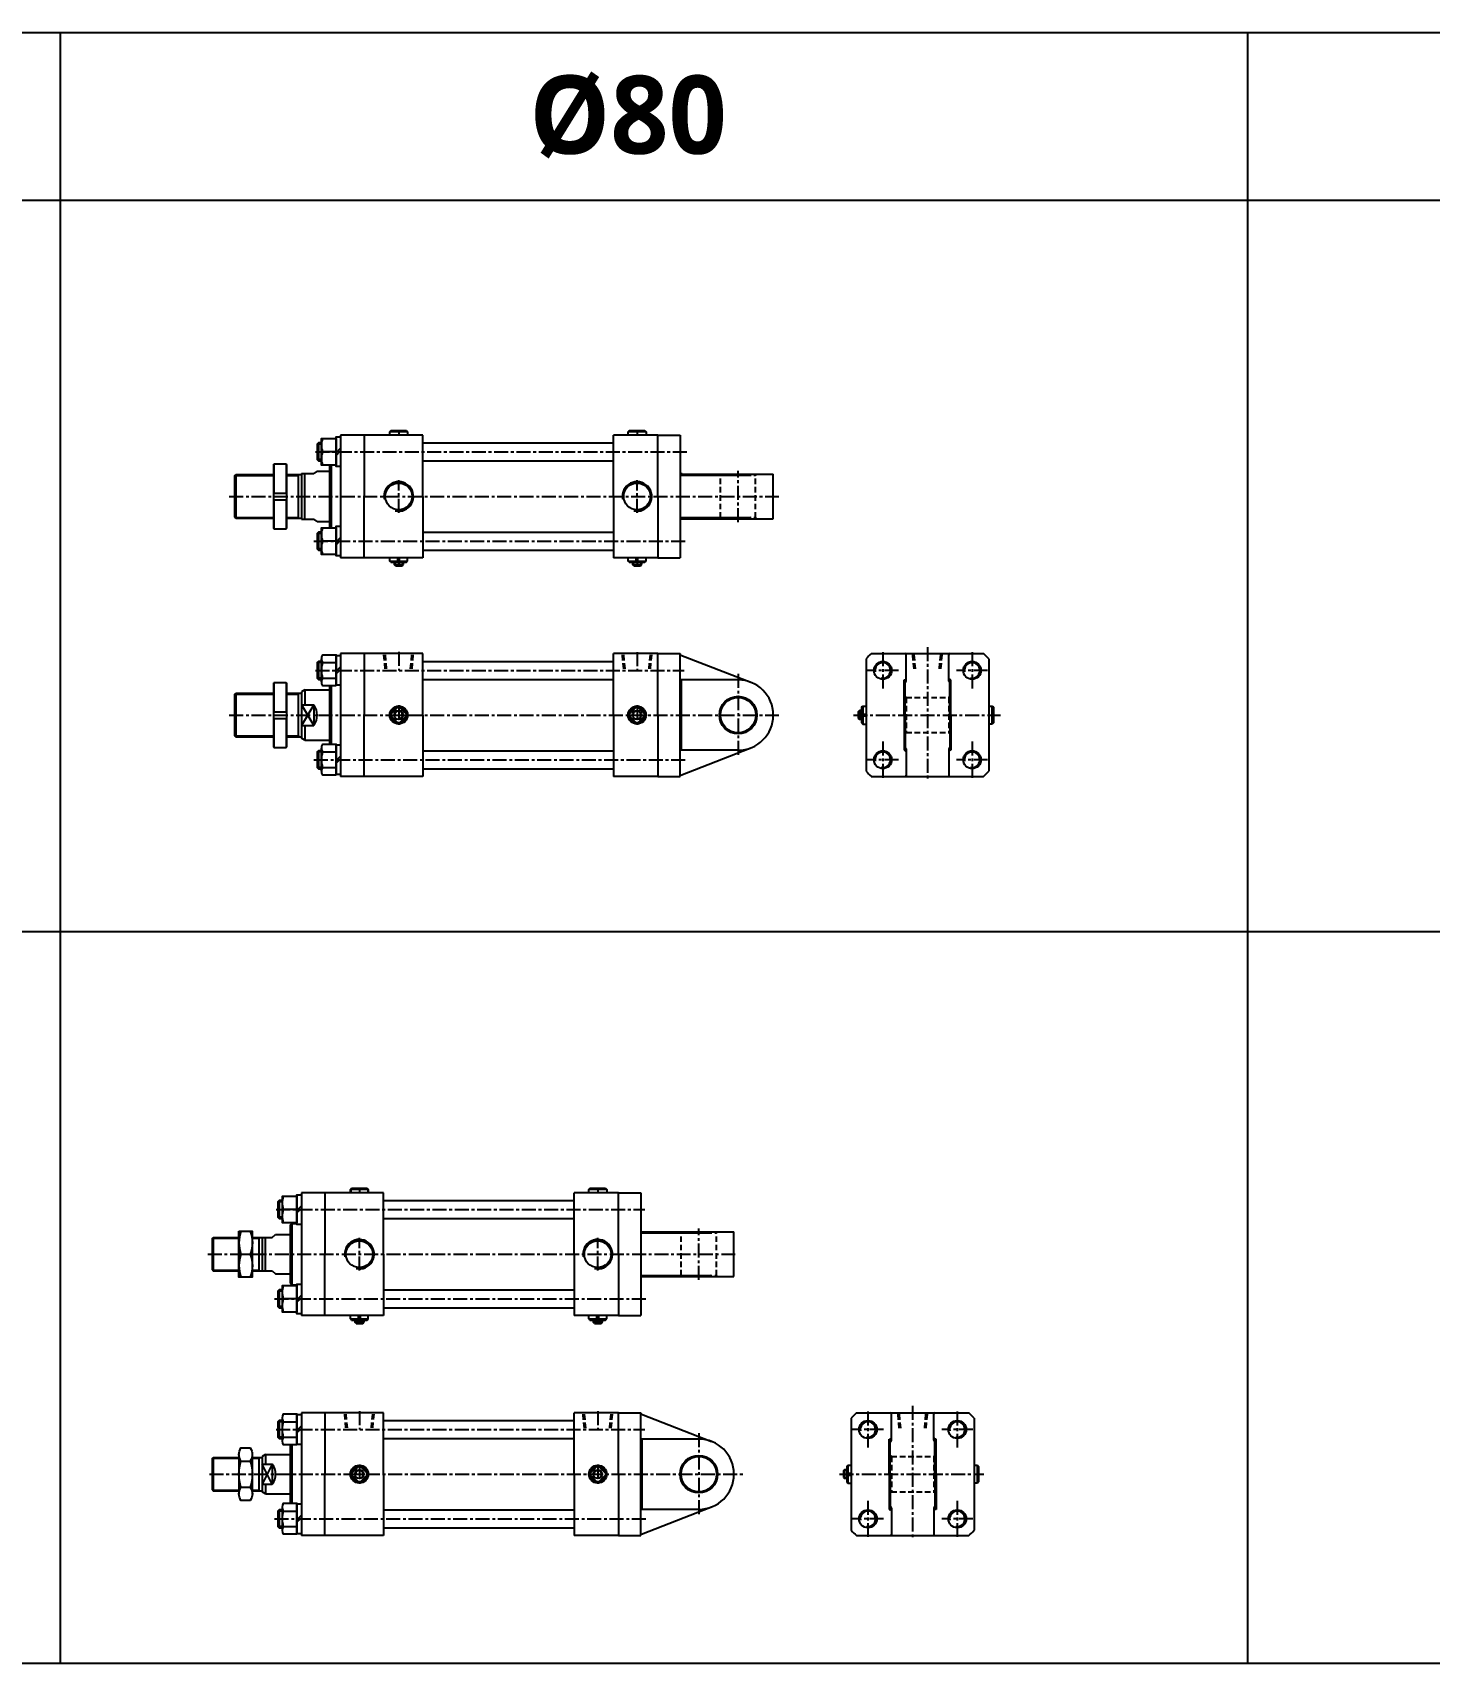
# Model space of a CAD drawing. Extents: x -819 to 29893, y -8942 to 9886.
# Drawn here: x 2667 to 3918, y 2700 to 4161 of the extents above; entities that cross this region are included whole.
import ezdxf

# ---------------------------------------------------------------- set-up
doc = ezdxf.new("R2010")
doc.units = 0
doc.header["$LTSCALE"] = 10
doc.header["$MEASUREMENT"] = 0
for name, pattern in [('CENTER', [2, 1.25, -0.25, 0.25, -0.25]), ('CENTERX2', [4, 2.5, -0.5, 0.5, -0.5]), ('HIDDEN', [0.375, 0.25, -0.125]), ('HIDDENX2', [0.75, 0.5, -0.25])]:
    doc.linetypes.add(name, pattern=pattern)
doc.layers.get('0').update_dxf_attribs({"linetype": 'CONTINUOUS'})
doc.layers.get('DEFPOINTS').update_dxf_attribs({"linetype": 'CONTINUOUS'})
for name, color, linetype in [('CEN', 1, 'CENTERX2'), ('CENTER', 1, 'CENTER'), ('HID', 2, 'HIDDENX2'), ('Line', 7, 'CONTINUOUS'), ('ML', 7, 'CONTINUOUS'), ('외형선', 3, 'CONTINUOUS')]:
    doc.layers.add(name, color=color, linetype=linetype)
doc.styles.add('문자', font='romans.shx')

msp = doc.modelspace()

# ---------------------------------------------------------------- linework, layer by layer
for p, q in [((2076.3, 4160.6), (6000.6, 4160.6)), ((2691.4, 4160.6), (2691.4, 2700.2)), ((3755.2, 2700.2), (3755.2, 4160.6)), ((2076.3, 4010.6), (6000.6, 4010.6)), ((6000.6, 3355.4), (0, 3355.4)), ((6000.6, 2700.2), (0, 2700.2))]:
    msp.add_line(p, q)
at = {"layer": 'CEN', "color": 1, "linetype": 'CENTER'}
for p, q in [((3298.6, 3722.2), (3298.6, 3768.2)), ((3298.6, 3586.2), (3298.6, 3512.7))]:
    msp.add_line(p, q, dxfattribs=at)
at = {"layer": 'CENTER'}
for p, q in [((3428.2, 3605.6), (3428.2, 3573.3)), ((3508.2, 3605.6), (3508.2, 3573.3)), ((3442.1, 3589.4), (3414.2, 3589.4)), ((3522.1, 3589.4), (3494.2, 3589.4)), ((3428.2, 3525.6), (3428.2, 3493.3)), ((3508.2, 3525.6), (3508.2, 3493.3)), ((3442.1, 3509.4), (3414.2, 3509.4)), ((3522.1, 3509.4), (3494.2, 3509.4))]:
    msp.add_line(p, q, dxfattribs=at)
at = {"layer": 'DEFPOINTS', "color": 0, "linetype": 'ByBlock'}
for p in [(3448.2, 3580.9), (3488.2, 3580.9)]:
    msp.add_point(p, dxfattribs=at)
at = {"layer": 'HID', "color": 6, "linetype": 'HIDDEN', "ltscale": 1.5}
msp.add_line((3281.8, 3765.2), (3282.8, 3764.2), dxfattribs=at)
at = {"layer": 'HID'}
for p, q in [((3282.8, 3726.2), (3282.8, 3764.2)), ((3282.8, 3764.2), (3314.3, 3764.2)), ((3315.3, 3765.2), (3314.3, 3764.2)), ((3314.3, 3726.2), (3314.3, 3764.2)), ((3281.8, 3725.2), (3282.8, 3726.2)), ((3282.8, 3726.2), (3314.3, 3726.2)), ((3315.3, 3725.2), (3314.3, 3726.2)), ((2982.6, 3590.8), (2981.3, 3604.4)), ((2983.8, 3590.8), (2982.6, 3604.4)), ((3005.3, 3590.8), (3006.6, 3604.4)), ((3006.6, 3590.8), (3007.8, 3604.4)), ((3196.1, 3590.8), (3194.8, 3604.4)), ((3197.3, 3590.8), (3196.1, 3604.4)), ((3218.8, 3590.8), (3220.1, 3604.4)), ((3220.1, 3590.8), (3221.3, 3604.4)), ((3456.2, 3590.8), (3454.9, 3604.4)), ((3457.4, 3590.8), (3456.2, 3604.4)), ((3478.9, 3590.8), (3480.2, 3604.4)), ((3480.2, 3590.8), (3481.4, 3604.4)), ((3448.2, 3566.2), (3449.2, 3565.2)), ((3449.2, 3565.2), (3449.2, 3533.7)), ((3449.2, 3565.2), (3487.2, 3565.2)), ((3488.2, 3566.2), (3487.2, 3565.2)), ((3487.2, 3565.2), (3487.2, 3533.7)), ((3448.2, 3532.7), (3449.2, 3533.7)), ((3449.2, 3533.7), (3487.2, 3533.7)), ((3246.7, 3086.6), (3247.7, 3085.6)), ((3247.7, 3085.6), (3279.2, 3085.6)), ((3247.7, 3047.6), (3247.7, 3085.6)), ((3280.2, 3086.6), (3279.2, 3085.6)), ((3279.2, 3047.6), (3279.2, 3085.6)), ((3246.7, 3046.6), (3247.7, 3047.6)), ((3247.7, 3047.6), (3279.2, 3047.6)), ((3280.2, 3046.6), (3279.2, 3047.6)), ((2947.4, 2911), (2946.2, 2924.6)), ((2948.7, 2911), (2947.4, 2924.6)), ((2970.2, 2911), (2971.4, 2924.6)), ((2971.4, 2911), (2972.7, 2924.6)), ((3160.9, 2910.9), (3159.7, 2924.6)), ((3162.2, 2910.9), (3160.9, 2924.6)), ((3183.7, 2910.9), (3184.9, 2924.6)), ((3184.9, 2910.9), (3186.2, 2924.6)), ((3442.9, 2910.9), (3441.7, 2924.6)), ((3444.2, 2910.9), (3442.9, 2924.6)), ((3465.7, 2910.9), (3466.9, 2924.6)), ((3466.9, 2910.9), (3468.2, 2924.6)), ((3434.9, 2886.4), (3435.9, 2885.4)), ((3435.9, 2885.4), (3435.9, 2853.9)), ((3435.9, 2885.4), (3473.9, 2885.4)), ((3474.9, 2886.4), (3473.9, 2885.4)), ((3473.9, 2885.4), (3473.9, 2853.9)), ((3434.9, 2852.9), (3435.9, 2853.9)), ((3435.9, 2853.9), (3473.9, 2853.9)), ((3474.9, 2852.9), (3473.9, 2853.9))]:
    msp.add_line(p, q, dxfattribs=at)
at = {"layer": 'Line'}
for p, q in [((2925.6, 3792.1), (2921.6, 3792.1)), ((2925.6, 3778.2), (2921.6, 3778.2)), ((2847.8, 3763.9), (2882.4, 3763.9)), ((2894.4, 3763.9), (2904.6, 3763.9)), ((2904.6, 3763.9), (2905.9, 3764.7)), ((2847.8, 3726.4), (2882.4, 3726.4)), ((2894.4, 3726.4), (2904.6, 3726.4)), ((2904.6, 3726.4), (2905.9, 3725.7)), ((2925.6, 3712.1), (2921.6, 3712.1)), ((2925.6, 3698.2), (2921.6, 3698.2)), ((2991.1, 3686.2), (2991.1, 3683.7)), ((2998.1, 3686.2), (2998.1, 3683.7)), ((3204.6, 3686.2), (3204.6, 3683.7)), ((3211.6, 3686.2), (3211.6, 3683.7)), ((2925.6, 3596.4), (2921.6, 3596.4)), ((2925.6, 3582.5), (2921.6, 3582.5)), ((2847.8, 3568.2), (2882.4, 3568.2)), ((2894.4, 3568.2), (2904.6, 3568.2)), ((2904.6, 3568.2), (2905.9, 3568.9)), ((3409.2, 3552.9), (3406.7, 3552.9)), ((3409.2, 3545.9), (3406.7, 3545.9)), ((2847.8, 3530.7), (2882.4, 3530.7)), ((2894.4, 3530.7), (2904.6, 3530.7)), ((2904.6, 3530.7), (2905.9, 3529.9)), ((2925.6, 3516.4), (2921.6, 3516.4)), ((2925.6, 3502.5), (2921.6, 3502.5)), ((2890.4, 3113.6), (2886.4, 3113.6)), ((2951.9, 3121.6), (2951.9, 3125.1)), ((2966.9, 3125.1), (2966.9, 3121.6)), ((2890.4, 3099.7), (2886.4, 3099.7)), ((2869.4, 3080.9), (2870.7, 3081.6)), ((2827.7, 3080.9), (2851.5, 3080.9)), ((2863.5, 3080.9), (2869.4, 3080.9)), ((2827.7, 3052.4), (2851.5, 3052.4)), ((2863.5, 3052.4), (2869.4, 3052.4)), ((2869.4, 3052.4), (2870.7, 3051.6)), ((2890.4, 3033.6), (2886.4, 3033.6)), ((2890.4, 3019.7), (2886.4, 3019.7)), ((2955.9, 3007.6), (2955.9, 3005.1)), ((2962.9, 3007.6), (2962.9, 3005.1)), ((3169.4, 3007.6), (3169.4, 3005.1)), ((3176.4, 3007.6), (3176.4, 3005.1)), ((2890.4, 2916.5), (2886.4, 2916.5)), ((2890.4, 2902.7), (2886.4, 2902.7)), ((2827.7, 2883.9), (2851.5, 2883.9)), ((2863.5, 2883.9), (2869.4, 2883.9)), ((2869.4, 2883.9), (2870.7, 2884.6)), ((2881.4, 2878.6), (2872.4, 2860.6)), ((2881.4, 2860.6), (2872.4, 2878.6)), ((3395.9, 2873.1), (3393.4, 2873.1)), ((3395.9, 2866.1), (3393.4, 2866.1)), ((2827.7, 2855.4), (2851.5, 2855.4)), ((2863.5, 2855.4), (2869.4, 2855.4)), ((2869.4, 2855.4), (2870.7, 2854.6)), ((2890.4, 2836.5), (2886.4, 2836.5)), ((2890.4, 2822.7), (2886.4, 2822.7))]:
    msp.add_line(p, q, dxfattribs=at)
msp.add_circle((3494.9, 2829.6), 8, dxfattribs=at)
for centre, radius, start, end in [((2994.6, 3745.2), 13.2, 256.7423, 190.0921), ((3208.1, 3745.2), 13.2, 256.7423, 190.0921), ((3428.2, 3589.4), 6.92, 258.3945, 189.733), ((3508.2, 3589.4), 6.92, 258.3945, 189.733), ((2994.6, 3549.4), 7.5, 261.0124, 189.6973), ((2994.6, 3549.4), 3.5, 257.328, 189.2411), ((3208.1, 3549.4), 7.5, 261.0124, 189.6973), ((3208.1, 3549.4), 3.5, 257.328, 189.2411), ((3428.2, 3509.4), 6.92, 258.3945, 189.733), ((3508.2, 3509.4), 6.92, 258.3945, 189.733), ((2959.4, 3066.6), 13.2, 256.7423, 190.0921), ((3172.9, 3066.6), 13.2, 256.7423, 190.0921), ((3414.9, 2909.6), 6.92, 258.3945, 189.733), ((3494.9, 2909.6), 6.92, 258.3945, 189.733), ((2959.4, 2869.6), 7.5, 261.0124, 189.6973), ((3172.9, 2869.6), 7.5, 261.0124, 189.6973), ((2959.4, 2869.6), 3.5, 257.328, 189.2411), ((3172.9, 2869.6), 3.5, 257.328, 189.2411), ((3414.9, 2829.6), 6.92, 258.3945, 189.733)]:
    msp.add_arc(centre, radius, start, end, dxfattribs=at)
at = {"layer": 'ML'}
for p, q in [((2942.6, 3800.2), (2942.6, 3690.2)), ((2963.6, 3800.2), (2942.6, 3800.2)), ((3016.1, 3800.2), (2963.6, 3800.2)), ((2963.6, 3800.2), (2963.6, 3745.2)), ((2986.6, 3803.2), (2987.6, 3804.2)), ((3002.6, 3803.2), (2986.6, 3803.2)), ((2986.6, 3800.2), (2986.6, 3803.2)), ((2987.6, 3804.2), (3001.6, 3804.2)), ((3001.6, 3804.2), (3002.6, 3803.2)), ((3002.6, 3803.2), (3002.6, 3800.2)), ((3016.1, 3745.2), (3016.1, 3800.2)), ((3226.6, 3800.2), (3187.1, 3800.2)), ((3187.1, 3745.2), (3187.1, 3800.2)), ((3200.1, 3803.2), (3201.1, 3804.2)), ((3216.1, 3803.2), (3200.1, 3803.2)), ((3200.1, 3800.2), (3200.1, 3803.2)), ((3201.1, 3804.2), (3215.1, 3804.2)), ((3215.1, 3804.2), (3216.1, 3803.2)), ((3216.1, 3803.2), (3216.1, 3800.2)), ((3226.6, 3745.2), (3226.6, 3800.2)), ((3226.6, 3800.2), (3246.6, 3800.2)), ((3246.6, 3800.2), (3246.6, 3690.2)), ((2922.7, 3793.2), (2922.7, 3777.2)), ((2938.6, 3785.2), (2926.7, 3785.2)), ((2938.6, 3784.3), (2942.6, 3788.3)), ((2938.6, 3782), (2942.6, 3786)), ((3016.1, 3793.2), (3187.1, 3793.2)), ((2882.4, 3773.7), (2882.9, 3774.2)), ((2882.4, 3773.7), (2882.4, 3716.7)), ((2882.9, 3774.2), (2882.9, 3748.2)), ((2893.9, 3774.2), (2882.9, 3774.2)), ((2893.9, 3774.2), (2893.9, 3748.2)), ((2893.9, 3774.2), (2894.4, 3773.7)), ((2894.4, 3716.7), (2894.4, 3773.7)), ((2932.6, 3773.2), (2932.6, 3717.2)), ((2934.1, 3773.2), (2934.1, 3717.2)), ((3016.1, 3777.2), (3187.1, 3777.2)), ((2847.6, 3763.7), (2848.6, 3764.7)), ((2847.6, 3763.7), (2847.6, 3726.7)), ((2848.6, 3764.7), (2848.6, 3725.7)), ((2848.6, 3764.7), (2882.4, 3764.7)), ((2894.4, 3764.7), (2907.6, 3764.7)), ((2904.6, 3764.7), (2904.6, 3725.7)), ((2907.6, 3765.7), (2907.6, 3724.7)), ((2907.6, 3765.7), (2918.6, 3765.7)), ((2910.6, 3724.7), (2910.6, 3765.7)), ((2921.6, 3767.7), (2918.6, 3765.7)), ((2921.6, 3767.7), (2932.6, 3767.7)), ((3246.6, 3766.2), (3247.6, 3766.2)), ((3246.6, 3764.2), (3309, 3764.2)), ((3247.6, 3766.2), (3247.6, 3765.2)), ((3247.6, 3765.2), (3330.1, 3765.2)), ((3330.1, 3725.2), (3330.1, 3765.2)), ((2882.4, 3748.2), (2894.4, 3748.2)), ((2882.4, 3742.2), (2894.4, 3742.2)), ((2882.9, 3742.2), (2882.9, 3716.2)), ((2893.9, 3742.2), (2893.9, 3716.2)), ((2963.6, 3690.2), (2963.6, 3745.2)), ((3016.1, 3745.2), (3016.1, 3690.2)), ((3187.1, 3745.2), (3187.1, 3690.2)), ((3226.6, 3745.2), (3226.6, 3690.2)), ((2847.6, 3726.7), (2848.6, 3725.7)), ((2848.6, 3725.7), (2882.4, 3725.7)), ((2894.4, 3725.7), (2907.6, 3725.7)), ((2907.6, 3724.7), (2918.6, 3724.7)), ((2921.6, 3722.7), (2918.6, 3724.7)), ((3246.6, 3726.2), (3309, 3726.2)), ((3246.6, 3724.2), (3247.6, 3724.2)), ((3247.6, 3725.2), (3330.1, 3725.2)), ((3247.6, 3724.2), (3247.6, 3725.2)), ((2882.4, 3716.7), (2882.9, 3716.2)), ((2882.9, 3716.2), (2893.9, 3716.2)), ((2893.9, 3716.2), (2894.4, 3716.7)), ((2921.6, 3722.7), (2932.6, 3722.7)), ((2922.7, 3713.2), (2922.7, 3697.2)), ((3016.1, 3713.2), (3187.1, 3713.2)), ((2938.6, 3705.2), (2926.7, 3705.2)), ((2938.6, 3704.3), (2942.6, 3708.3)), ((2938.6, 3702), (2942.6, 3706)), ((3016.1, 3697.2), (3187.1, 3697.2)), ((2963.6, 3690.2), (2942.6, 3690.2)), ((3016.1, 3690.2), (2963.6, 3690.2)), ((2986.6, 3687.2), (2986.6, 3690.2)), ((2987.6, 3686.2), (2986.6, 3687.2)), ((2986.6, 3687.2), (2993.8, 3687.2)), ((2987.6, 3686.2), (3001.6, 3686.2)), ((2990.6, 3686.2), (2990.6, 3684.2)), ((2991.6, 3683.2), (2990.6, 3684.2)), ((2990.6, 3684.2), (2998.6, 3684.2)), ((2991.6, 3683.2), (2997.6, 3683.2)), ((2993.8, 3686.2), (2993.8, 3690.2)), ((2995.4, 3686.2), (2995.4, 3690.2)), ((2995.4, 3687.2), (3002.6, 3687.2)), ((2997.6, 3683.2), (2998.6, 3684.2)), ((2998.6, 3686.2), (2998.6, 3684.2)), ((3001.6, 3686.2), (3002.6, 3687.2)), ((3002.6, 3687.2), (3002.6, 3690.2)), ((3226.6, 3690.2), (3187.1, 3690.2)), ((3200.1, 3687.2), (3200.1, 3690.2)), ((3201.1, 3686.2), (3200.1, 3687.2)), ((3200.1, 3687.2), (3207.3, 3687.2)), ((3201.1, 3686.2), (3215.1, 3686.2)), ((3204.1, 3686.2), (3204.1, 3684.2)), ((3204.1, 3684.2), (3212.1, 3684.2)), ((3205.1, 3683.2), (3204.1, 3684.2)), ((3205.1, 3683.2), (3211.1, 3683.2)), ((3207.3, 3686.2), (3207.3, 3690.2)), ((3208.9, 3686.2), (3208.9, 3690.2)), ((3208.9, 3687.2), (3216.1, 3687.2)), ((3211.1, 3683.2), (3212.1, 3684.2)), ((3212.1, 3686.2), (3212.1, 3684.2)), ((3215.1, 3686.2), (3216.1, 3687.2)), ((3216.1, 3687.2), (3216.1, 3690.2)), ((3226.6, 3690.2), (3246.6, 3690.2)), ((2922.7, 3597.4), (2922.7, 3581.4)), ((2925.6, 3579.1), (2925.6, 3599.8)), ((2926.7, 3596.4), (2938.6, 3596.4)), ((2963.6, 3604.4), (2942.6, 3604.4)), ((2942.6, 3604.4), (2942.6, 3494.4)), ((3016.1, 3604.4), (2963.6, 3604.4)), ((2963.6, 3604.4), (2963.6, 3549.4)), ((3016.1, 3549.4), (3016.1, 3604.4)), ((3016.1, 3597.4), (3187.1, 3597.4)), ((3226.6, 3604.4), (3187.1, 3604.4)), ((3187.1, 3549.4), (3187.1, 3604.4)), ((3226.6, 3549.4), (3226.6, 3604.4)), ((3226.6, 3604.4), (3246.6, 3604.4)), ((3246.6, 3494.4), (3246.6, 3604.4)), ((3247.2, 3603.2), (3310, 3578.8)), ((3413.2, 3599.7), (3413.2, 3499.2)), ((3417.9, 3604.4), (3518.4, 3604.4)), ((3449.2, 3579.8), (3449.2, 3603.4)), ((3487.2, 3579.8), (3487.2, 3603.4)), ((3523.2, 3599.7), (3523.2, 3499.2)), ((2882.4, 3577.9), (2882.9, 3578.4)), ((2893.9, 3578.4), (2882.9, 3578.4)), ((2882.9, 3578.4), (2882.9, 3552.4)), ((2893.9, 3578.4), (2894.4, 3577.9)), ((2893.9, 3578.4), (2893.9, 3552.4)), ((2926.7, 3582.5), (2938.6, 3582.5)), ((2938.6, 3588.6), (2942.6, 3592.6)), ((2938.6, 3586.3), (2942.6, 3590.3)), ((3016.1, 3581.4), (3187.1, 3581.4)), ((3298.6, 3580.9), (3246.6, 3580.9)), ((3247.6, 3580.9), (3247.6, 3517.9)), ((3447.2, 3549.4), (3447.2, 3580.9)), ((3447.2, 3580.9), (3448.2, 3580.9)), ((3448.2, 3549.4), (3448.2, 3580.9)), ((3488.2, 3549.4), (3488.2, 3580.9)), ((3489.2, 3580.9), (3488.2, 3580.9)), ((3489.2, 3549.4), (3489.2, 3580.9)), ((2847.6, 3567.9), (2848.6, 3568.9)), ((2847.6, 3567.9), (2847.6, 3530.9)), ((2848.6, 3568.9), (2882.4, 3568.9)), ((2848.6, 3568.9), (2848.6, 3529.9)), ((2882.4, 3577.9), (2882.4, 3520.9)), ((2894.4, 3520.9), (2894.4, 3577.9)), ((2894.4, 3568.9), (2907.6, 3568.9)), ((2904.6, 3568.9), (2904.6, 3529.9)), ((2910.6, 3571.9), (2907.6, 3570.2)), ((2907.6, 3570.2), (2907.6, 3528.7)), ((2910.6, 3571.9), (2932.6, 3571.9)), ((2910.6, 3571.9), (2910.6, 3558.7)), ((2932.6, 3575.6), (2932.6, 3523.3)), ((2934.1, 3575.6), (2934.1, 3523.3)), ((2882.4, 3552.4), (2894.4, 3552.4)), ((2907.6, 3558.7), (2918.6, 3558.7)), ((2918.6, 3558.7), (2918.6, 3540.2)), ((2963.6, 3494.4), (2963.6, 3549.4)), ((2993.8, 3556.4), (2987.6, 3550.3)), ((2995.4, 3556.4), (3001.5, 3550.3)), ((3016.1, 3549.4), (3016.1, 3494.4)), ((3187.1, 3549.4), (3187.1, 3494.4)), ((3207.3, 3556.4), (3201.1, 3550.3)), ((3208.9, 3556.4), (3215, 3550.3)), ((3226.6, 3549.4), (3226.6, 3494.4)), ((3406.2, 3552.4), (3407.2, 3553.4)), ((3406.2, 3552.4), (3406.2, 3546.4)), ((3407.2, 3553.4), (3407.2, 3545.4)), ((3409.2, 3553.4), (3407.2, 3553.4)), ((3409.2, 3556.4), (3410.2, 3557.4)), ((3409.2, 3556.4), (3409.2, 3542.4)), ((3409.2, 3550.3), (3413.2, 3550.3)), ((3410.2, 3557.4), (3410.2, 3550.3)), ((3410.2, 3557.4), (3413.2, 3557.4)), ((3447.2, 3549.4), (3447.2, 3517.9)), ((3448.2, 3549.4), (3448.2, 3517.9)), ((3488.2, 3549.4), (3488.2, 3517.9)), ((3489.2, 3549.4), (3489.2, 3517.9)), ((3523.2, 3557.4), (3526.2, 3557.4)), ((3526.2, 3541.4), (3526.2, 3557.4)), ((3526.2, 3557.4), (3527.2, 3556.4)), ((3527.2, 3556.4), (3527.2, 3542.4)), ((2882.4, 3546.4), (2894.4, 3546.4)), ((2882.9, 3546.4), (2882.9, 3520.4)), ((2893.9, 3546.4), (2893.9, 3520.4)), ((2907.6, 3540.2), (2918.6, 3540.2)), ((2910.6, 3540.2), (2910.6, 3526.9)), ((2987.6, 3548.6), (2993.8, 3542.5)), ((3001.5, 3548.6), (2995.4, 3542.5)), ((3201.1, 3548.6), (3207.3, 3542.5)), ((3215, 3548.6), (3208.9, 3542.5)), ((3406.2, 3546.4), (3407.2, 3545.4)), ((3409.2, 3545.4), (3407.2, 3545.4)), ((3409.2, 3548.6), (3413.2, 3548.6)), ((3409.2, 3542.4), (3410.2, 3541.4)), ((3410.2, 3548.6), (3410.2, 3541.4)), ((3410.2, 3541.4), (3413.2, 3541.4)), ((3526.2, 3541.4), (3523.2, 3541.4)), ((3527.2, 3542.4), (3526.2, 3541.4)), ((2847.6, 3530.9), (2848.6, 3529.9)), ((2848.6, 3529.9), (2882.4, 3529.9)), ((2882.4, 3520.9), (2882.9, 3520.4)), ((2882.9, 3520.4), (2893.9, 3520.4)), ((2893.9, 3520.4), (2894.4, 3520.9)), ((2894.4, 3529.9), (2907.6, 3529.9)), ((2910.6, 3526.9), (2907.6, 3528.7)), ((2910.6, 3526.9), (2932.6, 3526.9)), ((2925.6, 3499.1), (2925.6, 3519.8)), ((3247.2, 3495.7), (3310, 3520.1)), ((2922.7, 3517.4), (2922.7, 3501.4)), ((2926.7, 3516.4), (2938.6, 3516.4)), ((2938.6, 3508.6), (2942.6, 3512.6)), ((2938.6, 3506.3), (2942.6, 3510.3)), ((3016.1, 3517.4), (3187.1, 3517.4)), ((3298.6, 3517.9), (3246.6, 3517.9)), ((3447.2, 3517.9), (3448.2, 3517.9)), ((3449.2, 3519.1), (3449.2, 3495.4)), ((3487.2, 3519.1), (3487.2, 3495.4)), ((3489.2, 3517.9), (3488.2, 3517.9)), ((2926.7, 3502.5), (2938.6, 3502.5)), ((2963.6, 3494.4), (2942.6, 3494.4)), ((3016.1, 3494.4), (2963.6, 3494.4)), ((3016.1, 3501.4), (3187.1, 3501.4)), ((3226.6, 3494.4), (3187.1, 3494.4)), ((3226.6, 3494.4), (3246.6, 3494.4)), ((3246.6, 3494.4), (3246.6, 3494.8)), ((3417.9, 3494.4), (3518.4, 3494.4)), ((2951.4, 3124.6), (2952.4, 3125.6)), ((2952.4, 3125.6), (2966.4, 3125.6)), ((2966.4, 3125.6), (2967.4, 3124.6)), ((3164.9, 3124.6), (3165.9, 3125.6)), ((3165.9, 3125.6), (3179.9, 3125.6)), ((3179.9, 3125.6), (3180.9, 3124.6)), ((2887.5, 3114.6), (2887.5, 3098.6)), ((2907.4, 3121.6), (2907.4, 3011.6)), ((2928.4, 3121.6), (2907.4, 3121.6)), ((2980.9, 3121.6), (2928.4, 3121.6)), ((2928.4, 3121.6), (2928.4, 3066.6)), ((2967.4, 3124.6), (2951.4, 3124.6)), ((2951.4, 3121.6), (2951.4, 3124.6)), ((2967.4, 3124.6), (2967.4, 3121.6)), ((2980.9, 3066.6), (2980.9, 3121.6)), ((2980.9, 3114.6), (3151.9, 3114.6)), ((3191.4, 3121.6), (3151.9, 3121.6)), ((3151.9, 3066.6), (3151.9, 3121.6)), ((3180.9, 3124.6), (3164.9, 3124.6)), ((3164.9, 3121.6), (3164.9, 3124.6)), ((3180.9, 3124.6), (3180.9, 3121.6)), ((3191.4, 3066.6), (3191.4, 3121.6)), ((3191.4, 3121.6), (3211.4, 3121.6)), ((3211.4, 3121.6), (3211.4, 3011.6)), ((2903.4, 3106.6), (2891.5, 3106.6)), ((2903.4, 3105.8), (2907.4, 3109.8)), ((2903.4, 3103.5), (2907.4, 3107.5)), ((2980.9, 3098.6), (3151.9, 3098.6)), ((2827.4, 3080.6), (2828.4, 3081.6)), ((2828.4, 3081.6), (2828.4, 3051.6)), ((2828.4, 3081.6), (2851.5, 3081.6)), ((2863.5, 3081.6), (2881.4, 3081.6)), ((2869.4, 3081.6), (2869.4, 3051.6)), ((2872.4, 3081.6), (2872.4, 3051.6)), ((2875.4, 3051.6), (2875.4, 3081.6)), ((2881.4, 3081.6), (2884.4, 3084.1)), ((2884.4, 3084.1), (2897.4, 3084.1)), ((2897.4, 3092.6), (2898.9, 3094.1)), ((2897.4, 3092.6), (2897.4, 3040.6)), ((2898.9, 3094.1), (2898.9, 3039.1)), ((2898.9, 3094.1), (2903.4, 3094.1)), ((3211.4, 3085.6), (3273.8, 3085.6)), ((3212.4, 3086.6), (3294.9, 3086.6)), ((3294.9, 3046.6), (3294.9, 3086.6)), ((2827.4, 3080.6), (2827.4, 3052.6)), ((2827.4, 3052.6), (2828.4, 3051.6)), ((2853.3, 3066.6), (2861.7, 3066.6)), ((2928.4, 3011.6), (2928.4, 3066.6)), ((2980.9, 3066.6), (2980.9, 3011.6)), ((3151.9, 3066.6), (3151.9, 3011.6)), ((3191.4, 3066.6), (3191.4, 3011.6)), ((2828.4, 3051.6), (2851.5, 3051.6)), ((2863.5, 3051.6), (2881.4, 3051.6)), ((2881.4, 3051.6), (2884.4, 3049.1)), ((2884.4, 3049.1), (2897.4, 3049.1)), ((2897.4, 3040.6), (2898.9, 3039.1)), ((2898.9, 3039.1), (2903.4, 3039.1)), ((3211.4, 3047.6), (3273.8, 3047.6)), ((3211.4, 3045.6), (3212.4, 3045.6)), ((3212.4, 3046.6), (3294.9, 3046.6)), ((3212.4, 3045.6), (3212.4, 3046.6)), ((2887.5, 3034.6), (2887.5, 3018.6)), ((2903.4, 3026.6), (2891.5, 3026.6)), ((2903.4, 3025.8), (2907.4, 3029.8)), ((2903.4, 3023.5), (2907.4, 3027.5)), ((2980.9, 3034.6), (3151.9, 3034.6)), ((2928.4, 3011.6), (2907.4, 3011.6)), ((2980.9, 3011.6), (2928.4, 3011.6)), ((2951.4, 3008.6), (2951.4, 3011.6)), ((2952.4, 3007.6), (2951.4, 3008.6)), ((2951.4, 3008.6), (2958.6, 3008.6)), ((2958.6, 3007.6), (2958.6, 3011.6)), ((2960.3, 3007.6), (2960.3, 3011.6)), ((2960.3, 3008.6), (2967.4, 3008.6)), ((2966.4, 3007.6), (2967.4, 3008.6)), ((2967.4, 3008.6), (2967.4, 3011.6)), ((2980.9, 3018.6), (3151.9, 3018.6)), ((3191.4, 3011.6), (3151.9, 3011.6)), ((3164.9, 3008.6), (3164.9, 3011.6)), ((3165.9, 3007.6), (3164.9, 3008.6)), ((3164.9, 3008.6), (3172.1, 3008.6)), ((3172.1, 3007.6), (3172.1, 3011.6)), ((3173.8, 3007.6), (3173.8, 3011.6)), ((3173.8, 3008.6), (3180.9, 3008.6)), ((3179.9, 3007.6), (3180.9, 3008.6)), ((3180.9, 3008.6), (3180.9, 3011.6)), ((3191.4, 3011.6), (3211.4, 3011.6)), ((2952.4, 3007.6), (2966.4, 3007.6)), ((2955.4, 3007.6), (2955.4, 3005.6)), ((2956.4, 3004.6), (2955.4, 3005.6)), ((2955.4, 3005.6), (2963.4, 3005.6)), ((2956.4, 3004.6), (2962.4, 3004.6)), ((2962.4, 3004.6), (2963.4, 3005.6)), ((2963.4, 3007.6), (2963.4, 3005.6)), ((3165.9, 3007.6), (3179.9, 3007.6)), ((3168.9, 3007.6), (3168.9, 3005.6)), ((3168.9, 3005.6), (3176.9, 3005.6)), ((3169.9, 3004.6), (3168.9, 3005.6)), ((3169.9, 3004.6), (3175.9, 3004.6)), ((3175.9, 3004.6), (3176.9, 3005.6)), ((3176.9, 3007.6), (3176.9, 3005.6)), ((2928.4, 2924.6), (2907.4, 2924.6)), ((2907.4, 2924.6), (2907.4, 2814.6)), ((2980.9, 2924.6), (2928.4, 2924.6)), ((2928.4, 2924.6), (2928.4, 2869.6)), ((2980.9, 2869.6), (2980.9, 2924.6)), ((3191.4, 2924.6), (3151.9, 2924.6)), ((3151.9, 2869.6), (3151.9, 2924.6)), ((3191.4, 2869.6), (3191.4, 2924.6)), ((3191.4, 2924.6), (3211.4, 2924.6)), ((3211.4, 2814.6), (3211.4, 2924.6)), ((3211.4, 2924.6), (3211.4, 2924.3)), ((3212.1, 2923.4), (3274.8, 2899)), ((3404.7, 2924.6), (3505.2, 2924.6)), ((3435.9, 2900), (3435.9, 2923.6)), ((3473.9, 2900), (3473.9, 2923.6)), ((2887.5, 2917.6), (2887.5, 2901.6)), ((2890.4, 2899.2), (2890.4, 2920)), ((2891.5, 2916.6), (2903.4, 2916.6)), ((2903.4, 2908.8), (2907.4, 2912.8)), ((2903.4, 2906.5), (2907.4, 2910.5)), ((2980.9, 2917.6), (3151.9, 2917.6)), ((3399.9, 2919.9), (3399.9, 2819.4)), ((3509.9, 2919.9), (3509.9, 2819.4)), ((2891.5, 2902.7), (2903.4, 2902.7)), ((2897.4, 2895.8), (2897.4, 2843.5)), ((2898.9, 2895.8), (2898.9, 2843.5)), ((2980.9, 2901.6), (3151.9, 2901.6)), ((3263.4, 2901.1), (3211.4, 2901.1)), ((3212.4, 2901.1), (3212.4, 2838.1)), ((3433.9, 2869.6), (3433.9, 2901.1)), ((3433.9, 2901.1), (3434.9, 2901.1)), ((3434.9, 2869.6), (3434.9, 2901.1)), ((3474.9, 2869.6), (3474.9, 2901.1)), ((3475.9, 2901.1), (3474.9, 2901.1)), ((3475.9, 2869.6), (3475.9, 2901.1)), ((2827.4, 2883.6), (2828.4, 2884.6)), ((2827.4, 2883.6), (2827.4, 2855.6)), ((2828.4, 2884.6), (2828.4, 2854.6)), ((2828.4, 2884.6), (2851.5, 2884.6)), ((2851.5, 2887.2), (2851.5, 2852)), ((2853.3, 2881.4), (2861.7, 2881.4)), ((2863.5, 2887.2), (2863.5, 2852)), ((2863.5, 2884.6), (2872.4, 2884.6)), ((2869.4, 2884.6), (2869.4, 2854.6)), ((2875.4, 2887.1), (2872.4, 2885.4)), ((2872.4, 2885.4), (2872.4, 2853.9)), ((2872.4, 2878.6), (2881.4, 2878.6)), ((2875.4, 2887.1), (2897.4, 2887.1)), ((2875.4, 2887.1), (2875.4, 2878.6)), ((2881.4, 2878.6), (2881.4, 2860.6)), ((3395.9, 2876.6), (3396.9, 2877.6)), ((3396.9, 2877.6), (3396.9, 2870.4)), ((3396.9, 2877.6), (3399.9, 2877.6)), ((3509.9, 2877.6), (3512.9, 2877.6)), ((3512.9, 2861.6), (3512.9, 2877.6)), ((3512.9, 2877.6), (3513.9, 2876.6)), ((2928.4, 2814.6), (2928.4, 2869.6)), ((2958.6, 2876.6), (2952.5, 2870.4)), ((2952.5, 2868.8), (2958.6, 2862.7)), ((2960.3, 2876.6), (2966.4, 2870.4)), ((2966.4, 2868.8), (2960.3, 2862.7)), ((2980.9, 2869.6), (2980.9, 2814.6)), ((3151.9, 2869.6), (3151.9, 2814.6)), ((3172.1, 2876.6), (3166, 2870.4)), ((3166, 2868.8), (3172.1, 2862.7)), ((3173.8, 2876.6), (3179.9, 2870.4)), ((3179.9, 2868.8), (3173.8, 2862.7)), ((3191.4, 2869.6), (3191.4, 2814.6)), ((3392.9, 2872.6), (3393.9, 2873.6)), ((3392.9, 2872.6), (3392.9, 2866.6)), ((3392.9, 2866.6), (3393.9, 2865.6)), ((3393.9, 2873.6), (3393.9, 2865.6)), ((3395.9, 2873.6), (3393.9, 2873.6)), ((3395.9, 2865.6), (3393.9, 2865.6)), ((3395.9, 2876.6), (3395.9, 2862.6)), ((3395.9, 2870.4), (3399.9, 2870.4)), ((3395.9, 2868.8), (3399.9, 2868.8)), ((3395.9, 2862.6), (3396.9, 2861.6)), ((3396.9, 2868.8), (3396.9, 2861.6)), ((3433.9, 2869.6), (3433.9, 2838.1)), ((3434.9, 2869.6), (3434.9, 2838.1)), ((3474.9, 2869.6), (3474.9, 2838.1)), ((3475.9, 2869.6), (3475.9, 2838.1)), ((3513.9, 2862.6), (3512.9, 2861.6)), ((3513.9, 2876.6), (3513.9, 2862.6)), ((2827.4, 2855.6), (2828.4, 2854.6)), ((2828.4, 2854.6), (2851.5, 2854.6)), ((2853.3, 2857.9), (2861.7, 2857.9)), ((2863.5, 2854.6), (2872.4, 2854.6)), ((2872.4, 2860.6), (2881.4, 2860.6)), ((2875.4, 2852.1), (2872.4, 2853.9)), ((2875.4, 2860.6), (2875.4, 2852.1)), ((2875.4, 2852.1), (2897.4, 2852.1)), ((3396.9, 2861.6), (3399.9, 2861.6)), ((3512.9, 2861.6), (3509.9, 2861.6)), ((2887.5, 2837.6), (2887.5, 2821.6)), ((2890.4, 2819.2), (2890.4, 2840)), ((2891.5, 2836.6), (2903.4, 2836.6)), ((2980.9, 2837.6), (3151.9, 2837.6)), ((3263.4, 2838.1), (3211.4, 2838.1)), ((3212.1, 2815.9), (3274.8, 2840.3)), ((3433.9, 2838.1), (3434.9, 2838.1)), ((3435.9, 2839.3), (3435.9, 2815.6)), ((3473.9, 2839.3), (3473.9, 2815.6)), ((3475.9, 2838.1), (3474.9, 2838.1)), ((2891.5, 2822.7), (2903.4, 2822.7)), ((2903.4, 2828.8), (2907.4, 2832.8)), ((2903.4, 2826.5), (2907.4, 2830.5)), ((2980.9, 2821.6), (3151.9, 2821.6)), ((2928.4, 2814.6), (2907.4, 2814.6)), ((2980.9, 2814.6), (2928.4, 2814.6)), ((3191.4, 2814.6), (3151.9, 2814.6)), ((3191.4, 2814.6), (3211.4, 2814.6)), ((3211.4, 2814.6), (3211.4, 2814.9)), ((3404.7, 2814.6), (3505.2, 2814.6))]:
    msp.add_line(p, q, dxfattribs=at)
at = {"layer": 'ML', "color": 1, "linetype": 'CENTER'}
for p, q in [((2994.6, 3804.7), (2994.6, 3799.4)), ((3208.1, 3804.7), (3208.1, 3799.4)), ((2994.6, 3730.6), (2994.6, 3759.7)), ((3208.1, 3730.6), (3208.1, 3759.7)), ((2994.6, 3691.1), (2994.6, 3682.1)), ((3208.1, 3691.1), (3208.1, 3682.1)), ((3468.2, 3610.2), (3468.2, 3492.2)), ((2985.8, 3549.4), (3003.4, 3549.4)), ((2994.6, 3558.2), (2994.6, 3540.6)), ((3199.3, 3549.4), (3216.9, 3549.4)), ((3208.1, 3558.2), (3208.1, 3540.6)), ((3401.9, 3549.4), (3533.5, 3549.4)), ((2959.4, 3126.1), (2959.4, 3120.9)), ((3172.9, 3126.1), (3172.9, 3120.9)), ((2884.9, 3106.6), (3215.2, 3106.6)), ((3263.4, 3043.6), (3263.4, 3089.6)), ((2959.4, 3052.1), (2959.4, 3081.2)), ((3172.9, 3052.1), (3172.9, 3081.2)), ((2823.6, 3066.6), (3297.9, 3066.6)), ((2883.5, 3026.6), (3217.6, 3026.6)), ((2959.4, 3012.5), (2959.4, 3003.6)), ((3172.9, 3012.5), (3172.9, 3003.6)), ((2959.4, 2926), (2959.4, 2909.6)), ((3172.9, 2926), (3172.9, 2908.7)), ((3414.9, 2925.7), (3414.9, 2893.5)), ((3454.9, 2930.7), (3454.9, 2811.9)), ((3494.9, 2925.7), (3494.9, 2893.5)), ((2884.9, 2909.6), (3215.2, 2909.6)), ((3263.4, 2906.4), (3263.4, 2832.8)), ((3428.9, 2909.6), (3401, 2909.6)), ((3508.9, 2909.6), (3481, 2909.6)), ((2959.4, 2878.4), (2959.4, 2860.8)), ((3172.9, 2878.4), (3172.9, 2860.8)), ((2825.2, 2869.6), (3303.5, 2869.6)), ((2950.6, 2869.6), (2968.2, 2869.6)), ((3164.1, 2869.6), (3181.7, 2869.6)), ((3389.4, 2869.6), (3518.8, 2869.6)), ((3414.9, 2845.7), (3414.9, 2813.5)), ((3494.9, 2845.7), (3494.9, 2813.5)), ((2883.5, 2829.6), (3217.6, 2829.6)), ((3428.9, 2829.6), (3401, 2829.6)), ((3508.9, 2829.6), (3481, 2829.6))]:
    msp.add_line(p, q, dxfattribs=at)
at = {"layer": 'ML', "color": 2}
for p, q in [((2918.6, 3558.7), (2907.6, 3540.2)), ((2907.6, 3558.7), (2918.6, 3540.2))]:
    msp.add_line(p, q, dxfattribs=at)
at = {"layer": 'ML'}
for points in [[(2926.7, 3773.2, -0.178633), (2926.7, 3785.2, -0.178633), (2926.7, 3797.2)], [(2926.7, 3693.2, -0.178633), (2926.7, 3705.2, -0.178633), (2926.7, 3717.2)], [(2938.6, 3575.6), (2926.7, 3575.6, -0.309401), (2926.7, 3582.5, -0.154701), (2926.7, 3596.4, -0.309401), (2926.7, 3603.3), (2938.6, 3603.3), (2938.6, 3575.6)], [(2938.6, 3495.6), (2926.7, 3495.6, -0.309401), (2926.7, 3502.5, -0.154701), (2926.7, 3516.4, -0.309401), (2926.7, 3523.3), (2938.6, 3523.3), (2938.6, 3495.6)], [(2891.5, 3094.6, -0.178633), (2891.5, 3106.6, -0.178633), (2891.5, 3118.6)], [(2853.3, 3087.1, 0.178633), (2853.3, 3066.6, 0.178633), (2853.3, 3046.1)], [(2861.7, 3087.1, -0.178633), (2861.7, 3066.6, -0.178633), (2861.7, 3046.1)], [(2891.5, 3014.6, -0.178633), (2891.5, 3026.6, -0.178633), (2891.5, 3038.6)], [(2903.4, 2895.8), (2891.5, 2895.8, -0.309401), (2891.5, 2902.7, -0.154701), (2891.5, 2916.6, -0.309401), (2891.5, 2923.5), (2903.4, 2923.5), (2903.4, 2895.8)], [(2853.3, 2881.4, -0.309401), (2853.3, 2893.1), (2861.7, 2893.1, -0.309401), (2861.7, 2881.4, -0.154701), (2861.7, 2857.9, -0.309401), (2861.7, 2846.1), (2853.3, 2846.1, -0.309401), (2853.3, 2857.9, -0.154701), (2853.3, 2881.4, 0.178633)], [(2903.4, 2815.8), (2891.5, 2815.8, -0.309401), (2891.5, 2822.7, -0.154701), (2891.5, 2836.6, -0.309401), (2891.5, 2843.5), (2903.4, 2843.5), (2903.4, 2815.8)]]:
    msp.add_lwpolyline(points, format="xyb", dxfattribs=at)
for points in [[(2938.6, 3773.2), (2925.6, 3773.2), (2925.6, 3797.2), (2938.6, 3797.2)], [(2938.6, 3693.2), (2925.6, 3693.2), (2925.6, 3717.2), (2938.6, 3717.2)], [(2903.4, 3094.6), (2890.4, 3094.6), (2890.4, 3118.6), (2903.4, 3118.6)], [(2851.5, 3087.1), (2863.5, 3087.1), (2863.5, 3046.1), (2851.5, 3046.1)], [(2903.4, 3014.6), (2890.4, 3014.6), (2890.4, 3038.6), (2903.4, 3038.6)]]:
    msp.add_lwpolyline(points, close=True, dxfattribs=at)
for points in [[(2942.6, 3798.5), (2942.6, 3771.9), (2938.6, 3771.9), (2938.6, 3798.5), (2942.6, 3798.5)], [(2925.6, 3793.2), (2922.7, 3793.2), (2921.6, 3792.1), (2921.6, 3778.2), (2922.7, 3777.2), (2925.6, 3777.2)], [(2925.6, 3713.2), (2922.7, 3713.2), (2921.6, 3712.1), (2921.6, 3698.2), (2922.7, 3697.2), (2925.6, 3697.2)], [(2942.6, 3718.5), (2942.6, 3691.9), (2938.6, 3691.9), (2938.6, 3718.5), (2942.6, 3718.5)], [(2925.6, 3597.4), (2922.7, 3597.4), (2921.6, 3596.4), (2921.6, 3582.5), (2922.7, 3581.4), (2925.6, 3581.4)], [(2942.6, 3602.7), (2942.6, 3576.1), (2938.6, 3576.1), (2938.6, 3602.7), (2942.6, 3602.7)], [(2942.6, 3522.7), (2942.6, 3496.1), (2938.6, 3496.1), (2938.6, 3522.7), (2942.6, 3522.7)], [(2925.6, 3517.4), (2922.7, 3517.4), (2921.6, 3516.4), (2921.6, 3502.5), (2922.7, 3501.4), (2925.6, 3501.4)], [(2890.4, 3114.6), (2887.5, 3114.6), (2886.4, 3113.6), (2886.4, 3099.7), (2887.5, 3098.6), (2890.4, 3098.6)], [(2907.4, 3119.9), (2907.4, 3093.3), (2903.4, 3093.3), (2903.4, 3119.9), (2907.4, 3119.9)], [(2907.4, 3039.9), (2907.4, 3013.3), (2903.4, 3013.3), (2903.4, 3039.9), (2907.4, 3039.9)], [(2890.4, 3034.6), (2887.5, 3034.6), (2886.4, 3033.6), (2886.4, 3019.7), (2887.5, 3018.6), (2890.4, 3018.6)], [(2907.4, 2922.9), (2907.4, 2896.3), (2903.4, 2896.3), (2903.4, 2922.9), (2907.4, 2922.9)], [(2890.4, 2917.6), (2887.5, 2917.6), (2886.4, 2916.5), (2886.4, 2902.7), (2887.5, 2901.6), (2890.4, 2901.6)], [(2890.4, 2837.6), (2887.5, 2837.6), (2886.4, 2836.5), (2886.4, 2822.7), (2887.5, 2821.6), (2890.4, 2821.6)], [(2907.4, 2842.9), (2907.4, 2816.3), (2903.4, 2816.3), (2903.4, 2842.9), (2907.4, 2842.9)]]:
    msp.add_lwpolyline(points, dxfattribs=at)
for centre, radius in [((2994.6, 3745.2), 12), ((3208.1, 3745.2), 12), ((3428.2, 3589.4), 8), ((3508.2, 3589.4), 8), ((3298.6, 3549.4), 16.8), ((3298.6, 3549.4), 15.8), ((2994.6, 3549.4), 8), ((2994.6, 3549.4), 7), ((2994.6, 3549.4), 4), ((3208.1, 3549.4), 8), ((3208.1, 3549.4), 7), ((3208.1, 3549.4), 4), ((3428.2, 3509.4), 8), ((3508.2, 3509.4), 8), ((2959.4, 3066.6), 12), ((3172.9, 3066.6), 12), ((3414.9, 2909.6), 8), ((3494.9, 2909.6), 8), ((2959.4, 2869.6), 8), ((3172.9, 2869.6), 8), ((3263.4, 2869.6), 16.8), ((3263.4, 2869.6), 15.8), ((2959.4, 2869.6), 7), ((2959.4, 2869.6), 4), ((3172.9, 2869.6), 7), ((3172.9, 2869.6), 4), ((3414.9, 2829.6), 8)]:
    msp.add_circle(centre, radius, dxfattribs=at)
for centre, radius, start, end in [((3309, 3765.2), 1, 270, 0), ((3309, 3725.2), 1, 0, 90), ((3247.6, 3604.1), 1, 180, 248.7655), ((3468.2, 3549.4), 74.5, 132.417, 137.583), ((3448.2, 3603.4), 1, 0, 90), ((3488.2, 3603.4), 1, 90, 180), ((3468.2, 3549.4), 74.5, 42.417, 47.583), ((3298.6, 3549.4), 31.5, 270, 90), ((3448.2, 3581.9), 1, 270, 0), ((3448.2, 3579.8), 1, 270, 0), ((3488.2, 3581.9), 1, 180, 270), ((3488.2, 3579.8), 1, 180, 270), ((2905.8, 3549.4), 15.8, 324.1474, 35.8526), ((3448.2, 3519.1), 1, 0, 90), ((3488.2, 3519.1), 1, 90, 180), ((3448.2, 3516.9), 1, 0, 90), ((3488.2, 3516.9), 1, 90, 180), ((3247.6, 3494.8), 1, 111.2345, 180), ((3468.2, 3549.4), 74.5, 222.417, 227.583), ((3448.2, 3495.4), 1, 270, 0), ((3488.2, 3495.4), 1, 180, 270), ((3468.2, 3549.4), 74.5, 312.417, 317.583), ((3273.8, 3086.6), 1, 270, 0), ((3273.8, 3046.6), 1, 0, 90), ((3212.4, 2924.3), 1, 180, 248.7655), ((3454.9, 2869.6), 74.5, 132.417, 137.583), ((3434.9, 2923.6), 1, 0, 90), ((3474.9, 2923.6), 1, 90, 180), ((3454.9, 2869.6), 74.5, 42.417, 47.583), ((3263.4, 2869.6), 31.5, 270, 90), ((3434.9, 2902.1), 1, 270, 0), ((3434.9, 2900), 1, 270, 0), ((3474.9, 2902.1), 1, 180, 270), ((3474.9, 2900), 1, 180, 270), ((2869.4, 2869.6), 15, 323.183, 36.817), ((3434.9, 2839.3), 1, 0, 90), ((3434.9, 2837.1), 1, 0, 90), ((3474.9, 2839.3), 1, 90, 180), ((3474.9, 2837.1), 1, 90, 180), ((3494.9, 2829.6), 6.92, 258.3945, 189.733), ((3454.9, 2869.6), 74.5, 222.417, 227.583), ((3454.9, 2869.6), 74.5, 312.417, 317.583), ((3212.4, 2814.9), 1, 111.2345, 180), ((3434.9, 2815.6), 1, 270, 0), ((3474.9, 2815.6), 1, 180, 270)]:
    msp.add_arc(centre, radius, start, end, dxfattribs=at)
at = {"layer": '외형선', "color": 1, "linetype": 'CENTER'}
for p, q in [((2920.1, 3785.2), (3253, 3785.2)), ((2842.9, 3745.2), (3335.1, 3745.2)), ((2918.7, 3705.2), (3252.8, 3705.2)), ((2994.6, 3605.9), (2994.6, 3589.4)), ((3208.1, 3605.8), (3208.1, 3588.5)), ((2920.1, 3589.4), (3250.3, 3589.4)), ((2842.9, 3549.4), (3335.2, 3549.4)), ((2918.7, 3509.4), (3252.8, 3509.4))]:
    msp.add_line(p, q, dxfattribs=at)

# ---------------------------------------------------------------- texts
at = {"insert": (3111.6, 4122.1), "char_height": 70, "attachment_point": 1, "style": '문자'}
msp.add_mtext_dynamic_manual_height_columns('{\\fMalgun Gothic|b1|i0|c129|p50;%%C80}', width=124.533, gutter_width=16, heights=[0], dxfattribs=at)

doc.saveas('drawing.dxf')
